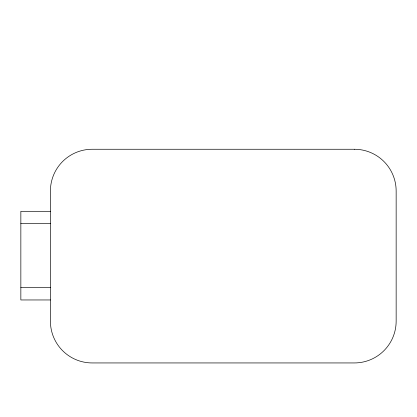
<?xml version="1.0" encoding="UTF-8"?>
<svg xmlns="http://www.w3.org/2000/svg" width="417" height="417" viewBox="0 0 417 417"><rect width="100%" height="100%" fill="white"/><g stroke="black" fill="none" stroke-linecap="round" stroke-linejoin="round"><path stroke-width="0.63" d="M50.41 211.31L20.85 211.31L20.85 299.959L50.41 299.959M20.85 223.601L50.41 223.601M20.85 287.667L50.41 287.667M354.387 149.26L92.173 149.26A41.763 41.763 0 0 0 50.41 191.022L50.41 321.173A41.763 41.763 0 0 0 92.173 362.941L354.387 362.941A41.763 41.763 0 0 0 396.15 321.173L396.15 191.022A41.763 41.763 0 0 0 354.387 149.26"/></g></svg>
